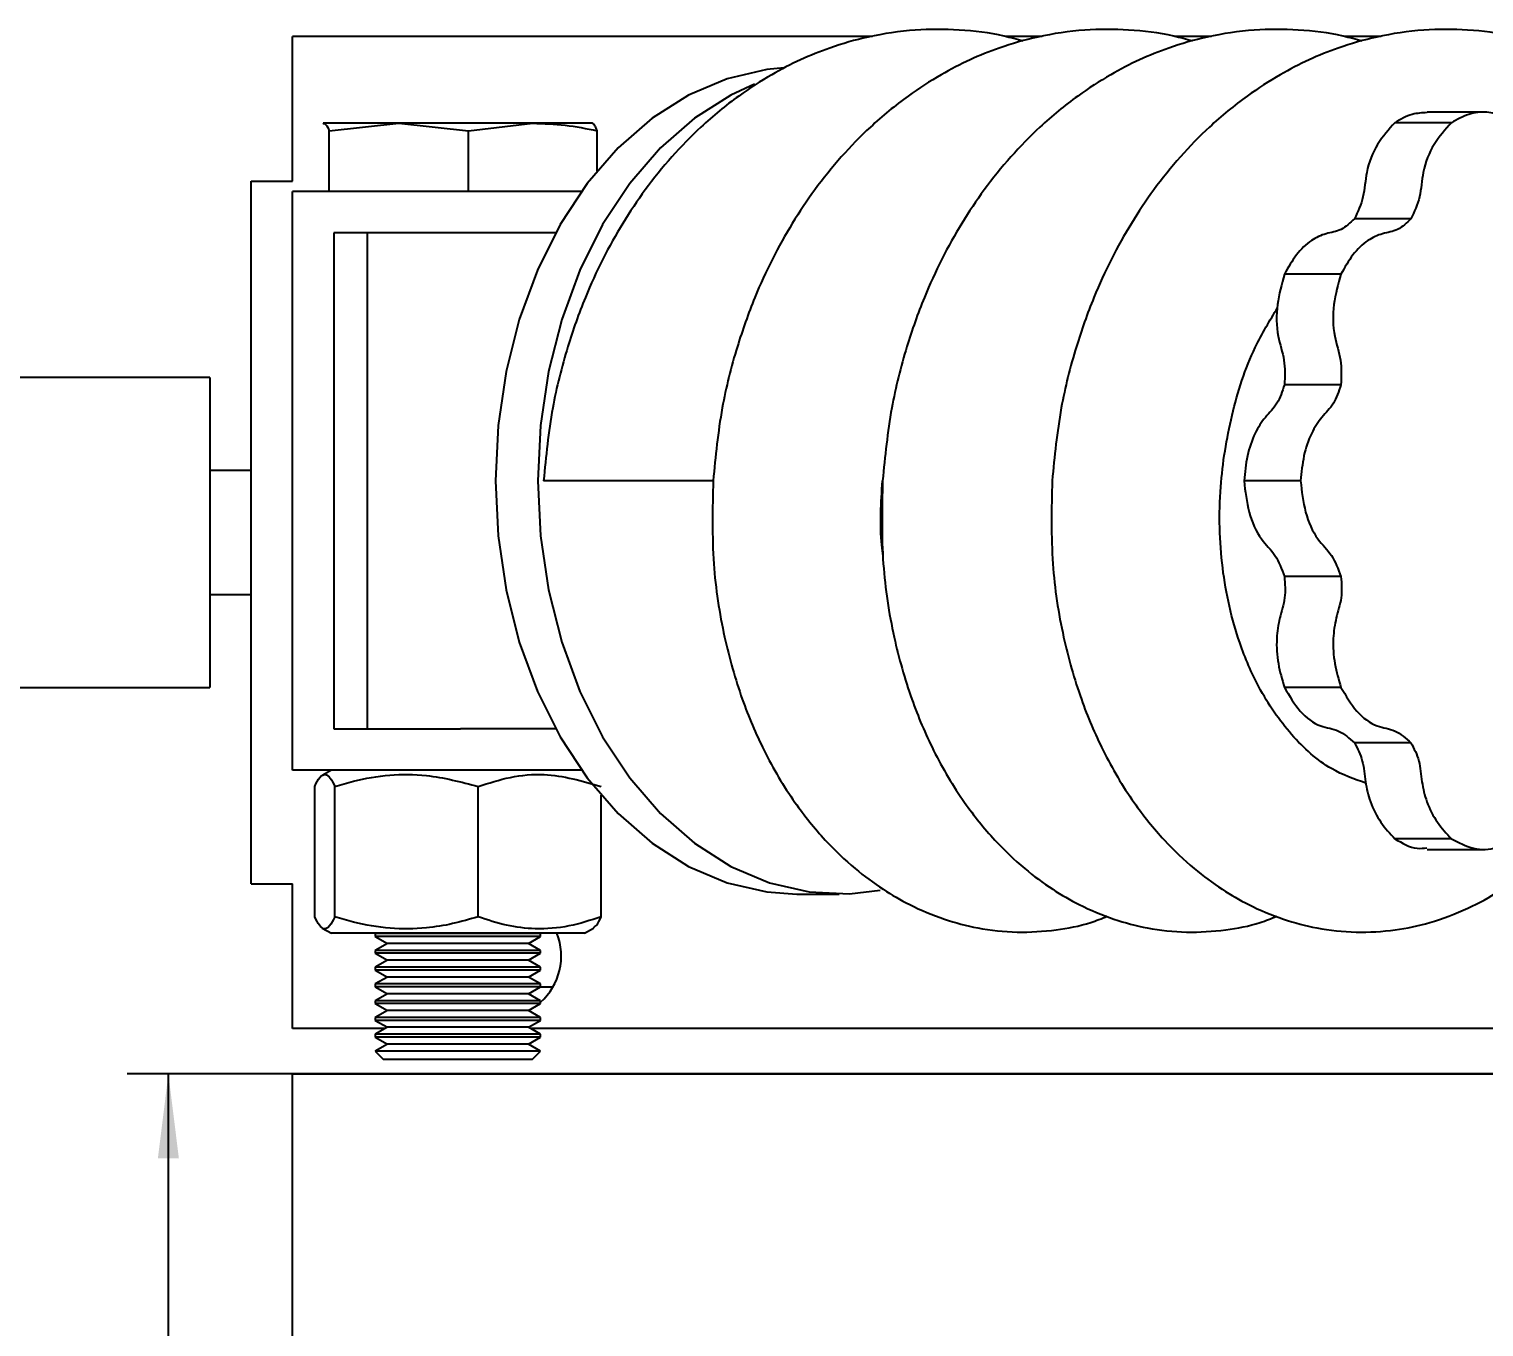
# Model space of a CAD drawing. Header units: millimetres. Extents: x 118 to 1056, y 18 to 712.
# Drawn here: x 202.7 to 273.1, y 325.8 to 388.6 of the extents above; entities that cross this region are included whole.
import ezdxf

# ---------------------------------------------------------------- set-up
doc = ezdxf.new("R2010")
doc.units = ezdxf.units.MM
doc.layers.add('10', color=7, linetype='Continuous')
doc.styles.add('SLDTEXTSTYLE5', font='TXT', dxfattribs={"width": 0.7})
doc.dimstyles.new('SLDDIMSTYLE2', dxfattribs={"dimtxt": 3.5, "dimasz": 4.08, "dimexe": 0, "dimexo": 0.0625, "dimgap": 0.875, "dimtad": 2, "dimrnd": 1e-09, "dimzin": 12, "dimdsep": 46, "dimtxsty": 'SLDTEXTSTYLE5', "dimsah": 1, "dimcen": 0.09, "dimadec": 0, "dimazin": 3, "dimtfac": 1, "dimtofl": 0, "dimtmove": 0, "dimatfit": 3, "dimfxl": 1, "dimfrac": 2, "dimtolj": 1, "dimtzin": 12, "dimarcsym": 0})

# ---------------------------------------------------------------- blocks, each defined once
blk = doc.blocks.new('_D_49')
at = {"layer": '10', "transparency": 16777216}
for p, q in [((215.446, 338.011), (207.433, 338.011)), ((209.433, 104.011), (209.433, 338.011)), ((215.446, 104.011), (207.433, 104.011))]:
    blk.add_line(p, q, dxfattribs=at)
for points in [[(209.433, 338.011), (208.925, 333.931), (209.941, 333.931)], [(209.433, 104.011), (209.941, 108.091), (208.925, 108.091)]]:
    blk.add_solid(points, dxfattribs=at)
at = {"layer": '10', "transparency": 16777216, "insert": (204.921, 218.707), "char_height": 3.5, "attachment_point": 1, "rotation": 90, "style": 'SLDTEXTSTYLE5'}
blk.add_mtext('234', dxfattribs=at)

msp = doc.modelspace()

# ---------------------------------------------------------------- linework, layer by layer
at = {"color": 7, "linetype": 'Continuous', "lineweight": 25}
for p, q in [((215.44621, 381.2188), (215.44621, 388.2188)), ((243.5137, 388.2188), (215.44621, 388.2188)), ((251.71798, 388.2188), (249.92745, 388.2188)), ((259.92225, 388.2188), (258.13173, 388.2188)), ((268.12653, 388.2188), (266.336, 388.2188)), ((273.0829, 384.55649), (270.34815, 384.55649)), ((216.94621, 384.0188), (216.93077, 384.01318)), ((216.93112, 383.97658), (216.96161, 384.0188)), ((220.59123, 384.0188), (216.96161, 384.0188)), ((217.21983, 383.65281), (220.59123, 384.0188)), ((220.59123, 384.0188), (223.96264, 383.65281)), ((227.07583, 384.0188), (220.59123, 384.0188)), ((223.96264, 383.65281), (227.07583, 384.0188)), ((229.94621, 384.0188), (227.07583, 384.0188)), ((229.96165, 384.01318), (229.94621, 384.0188)), ((271.52733, 384.03931), (268.79257, 384.03931)), ((217.21983, 380.7188), (217.21983, 383.65281)), ((223.96264, 380.7188), (223.96264, 383.65281)), ((230.18902, 381.70458), (230.18902, 383.65281)), ((213.44621, 347.2188), (213.44621, 381.2188)), ((213.44621, 381.2188), (215.44621, 381.2188)), ((229.43151, 380.7188), (215.44621, 380.7188)), ((215.44621, 352.7188), (215.44621, 380.7188)), ((269.57191, 379.39829), (266.83715, 379.39829)), ((223.56951, 378.7188), (217.44621, 378.7188)), ((217.44621, 378.7188), (217.44621, 354.7188)), ((219.06757, 354.7188), (219.06757, 378.7188)), ((228.17839, 378.7188), (223.56951, 378.7188)), ((266.18502, 376.7188), (263.45026, 376.7188)), ((211.44621, 371.7188), (198.44621, 371.7188)), ((211.44621, 371.7188), (211.44621, 356.7188)), ((266.18502, 371.35981), (263.45026, 371.35981)), ((213.44621, 367.2188), (211.44621, 367.2188)), ((264.2296, 366.7188), (261.49484, 366.7188)), ((266.18502, 362.07778), (263.45026, 362.07778)), ((211.44621, 361.2188), (213.44621, 361.2188)), ((198.44621, 356.7188), (211.44621, 356.7188)), ((266.18502, 356.7188), (263.45026, 356.7188)), ((217.44621, 354.7188), (223.56951, 354.7188)), ((228.17839, 354.7188), (223.56951, 354.7188)), ((269.57191, 354.03931), (266.83715, 354.03931)), ((229.43151, 352.7188), (215.44621, 352.7188)), ((217.32121, 352.7188), (216.87086, 352.45879)), ((216.51312, 345.61586), (216.51312, 351.92173)), ((217.48984, 345.61586), (217.48984, 351.92173)), ((224.42293, 345.61586), (224.42293, 351.92173)), ((230.3793, 345.61586), (230.3793, 351.50654)), ((271.52733, 349.39829), (268.79257, 349.39829)), ((270.34815, 348.8811), (273.0829, 348.8811)), ((213.44621, 347.2188), (215.44621, 347.2188)), ((215.44621, 340.2188), (215.44621, 347.2188)), ((239.85476, 346.7188), (241.90582, 346.7188)), ((216.878, 345.07468), (217.32121, 344.8188)), ((229.57121, 344.8188), (230.01441, 345.07468)), ((229.57121, 344.8188), (217.32121, 344.8188)), ((219.47635, 344.8188), (219.44621, 344.8014)), ((219.44621, 344.8014), (219.44621, 344.6661)), ((219.45569, 344.8014), (219.44621, 344.8014)), ((219.44621, 344.6661), (220.03207, 344.32785)), ((219.45569, 344.6661), (219.44621, 344.6661)), ((220.03207, 344.32785), (219.44621, 343.9896)), ((227.44621, 344.8014), (219.45569, 344.8014)), ((227.44621, 344.6661), (219.45569, 344.6661)), ((220.04017, 344.32785), (220.03207, 344.32785)), ((226.86034, 344.32785), (220.04017, 344.32785)), ((226.86034, 344.32785), (227.44621, 344.6661)), ((227.44621, 343.9896), (226.86034, 344.32785)), ((227.44621, 344.8014), (227.41607, 344.8188)), ((227.44621, 344.6661), (227.44621, 344.8014)), ((219.44621, 343.9896), (219.44621, 343.8543)), ((219.45569, 343.9896), (219.44621, 343.9896)), ((219.44621, 343.8543), (220.03207, 343.51605)), ((219.45569, 343.8543), (219.44621, 343.8543)), ((227.44621, 343.9896), (219.45569, 343.9896)), ((227.44621, 343.8543), (219.45569, 343.8543)), ((226.86034, 343.51605), (227.44621, 343.8543)), ((227.44621, 343.8543), (227.44621, 343.9896)), ((220.03207, 343.51605), (219.44621, 343.1778)), ((219.44621, 343.1778), (219.44621, 343.0425)), ((219.45569, 343.1778), (219.44621, 343.1778)), ((219.44621, 343.0425), (220.03207, 342.70425)), ((219.45569, 343.0425), (219.44621, 343.0425)), ((227.44621, 343.1778), (219.45569, 343.1778)), ((227.44621, 343.0425), (219.45569, 343.0425)), ((220.04017, 343.51605), (220.03207, 343.51605)), ((226.86034, 343.51605), (220.04017, 343.51605)), ((227.44621, 343.1778), (226.86034, 343.51605)), ((226.86034, 342.70425), (227.44621, 343.0425)), ((227.44621, 343.0425), (227.44621, 343.1778)), ((220.03207, 342.70425), (219.44621, 342.366)), ((219.44621, 342.366), (219.44621, 342.2307)), ((219.45569, 342.366), (219.44621, 342.366)), ((219.44621, 342.2307), (220.03207, 341.89245)), ((219.45569, 342.2307), (219.44621, 342.2307)), ((227.44621, 342.366), (219.45569, 342.366)), ((227.44621, 342.2307), (219.45569, 342.2307)), ((220.04017, 342.70425), (220.03207, 342.70425)), ((226.86034, 342.70425), (220.04017, 342.70425)), ((227.44621, 342.366), (226.86034, 342.70425)), ((226.86034, 341.89245), (227.44621, 342.2307)), ((228.04428, 342.2188), (227.4256, 342.2188)), ((227.44621, 342.2307), (227.44621, 342.366)), ((220.03207, 341.89245), (219.44621, 341.5542)), ((219.44621, 341.5542), (219.44621, 341.4189)), ((219.45569, 341.5542), (219.44621, 341.5542)), ((227.44621, 341.5542), (219.45569, 341.5542)), ((220.04017, 341.89245), (220.03207, 341.89245)), ((226.86034, 341.89245), (220.04017, 341.89245)), ((227.44621, 341.5542), (226.86034, 341.89245)), ((227.44621, 341.4189), (227.44621, 341.5542)), ((219.44621, 341.4189), (220.03207, 341.08065)), ((219.45569, 341.4189), (219.44621, 341.4189)), ((220.03207, 341.08065), (219.44621, 340.7424)), ((227.44621, 341.4189), (219.45569, 341.4189)), ((220.04017, 341.08065), (220.03207, 341.08065)), ((226.86034, 341.08065), (220.04017, 341.08065)), ((226.86034, 341.08065), (227.44621, 341.4189)), ((227.44621, 340.7424), (226.86034, 341.08065)), ((226.86721, 341.07668), (227.13438, 341.23887)), ((219.94538, 340.2188), (215.44621, 340.2188)), ((219.44621, 340.7424), (219.44621, 340.6071)), ((219.45569, 340.7424), (219.44621, 340.7424)), ((219.44621, 340.6071), (220.03207, 340.26885)), ((219.45569, 340.6071), (219.44621, 340.6071)), ((220.03207, 340.26885), (219.44621, 339.9306)), ((227.44621, 340.7424), (219.45569, 340.7424)), ((227.44621, 340.6071), (219.45569, 340.6071)), ((220.04017, 340.26885), (220.03207, 340.26885)), ((226.86034, 340.26885), (220.04017, 340.26885)), ((226.86034, 340.26885), (227.44621, 340.6071)), ((227.44621, 339.9306), (226.86034, 340.26885)), ((287.94621, 340.2188), (226.94703, 340.2188)), ((227.44621, 340.6071), (227.44621, 340.7424)), ((219.44621, 339.9306), (219.44621, 339.7953)), ((219.45569, 339.9306), (219.44621, 339.9306)), ((219.44621, 339.7953), (220.03207, 339.45705)), ((219.45569, 339.7953), (219.44621, 339.7953)), ((220.03207, 339.45705), (219.44621, 339.1188)), ((227.44621, 339.9306), (219.45569, 339.9306)), ((227.44621, 339.7953), (219.45569, 339.7953)), ((220.04017, 339.45705), (220.03207, 339.45705)), ((226.86034, 339.45705), (220.04017, 339.45705)), ((226.86034, 339.45705), (227.44621, 339.7953)), ((227.44621, 339.1188), (226.86034, 339.45705)), ((227.44621, 339.7953), (227.44621, 339.9306)), ((219.44621, 339.1188), (219.84621, 338.7188)), ((219.45569, 339.1188), (219.44621, 339.1188)), ((227.44621, 339.1188), (219.45569, 339.1188)), ((219.85474, 338.7188), (219.84621, 338.7188)), ((227.04621, 338.7188), (219.85474, 338.7188)), ((227.04621, 338.7188), (227.44621, 339.1188)), ((215.44621, 338.01207), (215.44621, 338.01084)), ((228.44621, 338.01207), (215.44621, 338.01207)), ((215.44621, 338.01084), (215.44621, 338.01074)), ((215.44621, 338.01084), (433.44621, 338.01084)), ((215.44621, 108.01074), (215.44621, 338.01074)), ((215.44621, 338.01074), (433.44621, 338.01074)), ((217.44621, 338.01198), (226.44621, 338.01198)), ((217.44621, 338.01084), (217.44621, 338.01198)), ((226.44621, 338.01198), (226.44621, 338.01175)), ((226.44621, 338.01175), (228.44621, 338.01175)), ((226.44621, 338.01175), (226.44621, 338.01091)), ((226.44621, 338.01091), (226.44621, 338.01084)), ((228.44621, 338.01091), (226.44621, 338.01091)), ((228.44621, 338.01175), (228.44621, 338.01207)), ((228.44621, 338.01175), (228.44621, 338.01091)), ((312.44621, 338.01133), (228.44621, 338.01133)), ((228.44621, 338.01084), (228.44621, 338.01091))]:
    msp.add_line(p, q, dxfattribs=at)
at = {"color": 7, "linetype": 'Continuous', "lineweight": 25, "flags": 128}
for points in [[(239.23195, 386.70058), (238.39381, 386.61835), (236.47123, 386.17397), (234.60903, 385.38241), (232.84044, 384.2578), (231.19702, 382.8202), (229.7081, 381.09527), (228.40025, 379.1138), (227.2968, 376.91113), (226.41745, 374.52658), (225.77788, 372.00271), (225.38952, 369.38454), (225.2593, 366.7188)], [(237.80382, 385.91268), (236.6601, 385.38241), (234.89151, 384.2578), (233.24809, 382.8202), (231.75917, 381.09527), (230.45132, 379.1138), (229.34787, 376.91113), (228.46852, 374.52658), (227.82895, 372.00271), (227.44059, 369.38454), (227.31036, 366.7188)], [(225.2593, 366.7188), (225.38952, 364.05306), (225.77788, 361.43489), (226.41745, 358.91101), (227.2968, 356.52646), (228.40025, 354.3238), (229.7081, 352.34232), (231.19702, 350.6174), (232.84044, 349.1798), (234.60903, 348.05519), (236.47123, 347.26362), (238.39381, 346.81924), (239.85476, 346.7188)], [(227.31036, 366.7188), (227.44059, 364.05306), (227.82895, 361.43489), (228.46852, 358.91101), (229.34787, 356.52646), (230.45132, 354.3238), (231.75917, 352.34232), (233.24809, 350.6174), (234.89151, 349.1798), (236.6601, 348.05519), (238.5223, 347.26362), (240.44488, 346.81924), (242.39353, 346.72997), (243.88017, 346.90263)], [(235.79285, 366.7183), (235.78783, 366.71829), (235.53448, 366.71826), (234.92099, 366.71822), (234.00488, 366.71818), (232.87201, 366.71814), (231.62861, 366.7181), (230.39123, 366.71808), (229.27587, 366.71806), (228.3871, 366.71806), (227.80823, 366.71807), (227.59353, 366.7181), (227.59292, 366.7181)]]:
    msp.add_lwpolyline(points, dxfattribs=at)
at = {"color": 7, "linetype": 'Continuous', "lineweight": 25}
msp.add_arc((225.44621, 343.7188), 3, 311.8103149, 21.5101883, dxfattribs=at)
for points, knots in [([(250.80044, 387.98616), (250.49598, 388.07244), (249.48207, 388.35976), (247.72904, 388.56879), (245.52127, 388.57152), (243.41857, 388.26122), (241.56715, 387.73202), (240.00873, 387.10146), (238.53042, 386.33877), (236.90156, 385.28573), (234.77011, 383.53617), (232.47716, 380.94369), (230.71091, 378.05182), (229.52582, 375.46215), (228.6774, 373.06383), (227.92448, 370.09261), (227.70871, 367.89658), (227.59292, 366.7181)], [0, 0, 0, 0, 0.02791463, 0.09296148, 0.15576772, 0.22382858, 0.28051628, 0.32500667, 0.37054977, 0.42520212, 0.4922472, 0.60407918, 0.70918991, 0.76300197, 0.82899086, 0.90822984, 1, 1, 1, 1]), ([(259.00471, 387.98616), (258.70025, 388.07244), (257.68634, 388.35976), (255.93332, 388.56879), (253.72555, 388.57152), (251.62285, 388.26122), (249.77142, 387.73202), (248.21301, 387.10146), (246.73469, 386.33877), (245.10583, 385.28573), (242.97439, 383.53617), (240.68143, 380.94369), (238.91518, 378.05182), (237.73009, 375.46215), (236.88167, 373.06383), (236.12875, 370.09261), (235.91299, 367.89658), (235.7972, 366.7181)], [0, 0, 0, 0, 0.027914626, 0.092961475, 0.15576772, 0.223828584, 0.280516282, 0.325006675, 0.370549772, 0.425202123, 0.4922472, 0.604079176, 0.709189912, 0.763001971, 0.828990865, 0.908229841, 1, 1, 1, 1]), ([(267.20898, 387.98616), (266.90452, 388.07244), (265.89061, 388.35976), (264.13759, 388.56879), (261.92982, 388.57152), (259.82712, 388.26122), (257.9757, 387.73202), (256.41728, 387.10146), (254.93896, 386.33877), (253.31011, 385.28573), (251.17866, 383.53617), (248.88571, 380.94369), (247.11945, 378.05182), (245.93437, 375.46215), (245.08595, 373.06383), (244.33303, 370.09261), (244.11726, 367.89658), (244.00147, 366.7181)], [0, 0, 0, 0, 0.02791463, 0.09296148, 0.15576772, 0.22382858, 0.28051628, 0.32500667, 0.37054977, 0.42520212, 0.4922472, 0.60407918, 0.70918991, 0.76300197, 0.82899086, 0.90822984, 1, 1, 1, 1]), ([(278.60579, 386.7188), (278.45417, 386.81545), (277.69869, 387.29702), (276.30345, 387.76018), (274.35841, 388.30759), (272.34293, 388.57451), (270.13379, 388.56986), (268.03147, 388.2616), (266.17996, 387.73195), (264.62156, 387.10148), (263.14324, 386.33876), (261.51438, 385.28574), (259.38293, 383.53617), (257.08998, 380.94369), (255.32373, 378.05182), (254.13864, 375.46215), (253.29022, 373.06383), (252.5373, 370.09261), (252.32153, 367.89658), (252.20574, 366.7181)], [0, 0, 0, 0, 0.0140612, 0.0700639, 0.11699393, 0.17608006, 0.23313091, 0.29495486, 0.34644785, 0.38686126, 0.42823091, 0.47787507, 0.53877631, 0.6403603, 0.73583897, 0.78471984, 0.84466168, 0.91663941, 1, 1, 1, 1]), ([(270.34984, 384.52996), (270.10758, 384.51935), (269.56644, 384.49568), (269.06792, 384.20169), (268.79257, 384.03931)], [0, 0, 0, 0, 0.44767074, 1, 1, 1, 1]), ([(275.43817, 384.03931), (275.1853, 384.00642), (274.68018, 383.94073), (273.98915, 384.38903), (273.20745, 384.6088), (272.35279, 384.5021), (271.80267, 384.19367), (271.52733, 384.03931)], [0, 0, 0, 0, 0.18613992, 0.37183161, 0.55747541, 0.77850994, 1, 1, 1, 1]), ([(216.96161, 384.0188), (217.02632, 383.97859), (217.11295, 383.92476), (217.19824, 383.70773), (217.21983, 383.65281)], [0, 0, 0, 0, 0.74693332, 1, 1, 1, 1]), ([(227.07583, 384.0188), (227.59584, 384.00073), (228.64048, 383.96445), (229.67132, 383.75699), (230.18902, 383.65281)], [0, 0, 0, 0, 0.49778063, 1, 1, 1, 1]), ([(230.18902, 383.65281), (230.17824, 383.68058), (230.15667, 383.73615), (230.10313, 383.85496), (230.03817, 383.97265), (229.98376, 383.99301), (229.96162, 384.00129)], [0, 0, 0, 0, 0.14348983, 0.28702608, 0.70982049, 1, 1, 1, 1]), ([(268.79257, 384.03931), (268.49703, 383.71442), (267.90896, 383.06795), (267.37878, 381.76984), (267.32337, 380.42437), (266.99887, 379.73958), (266.83715, 379.39829)], [0, 0, 0, 0, 0.28228046, 0.561684, 0.78154759, 1, 1, 1, 1]), ([(271.52733, 384.03931), (271.23179, 383.71442), (270.64371, 383.06795), (270.11354, 381.76984), (270.05812, 380.42437), (269.73363, 379.73958), (269.57191, 379.39829)], [0, 0, 0, 0, 0.28228046, 0.561684, 0.78154759, 1, 1, 1, 1]), ([(266.83715, 379.39829), (266.63016, 379.19656), (266.21668, 378.79359), (265.45465, 378.70837), (264.69749, 378.36312), (263.99627, 377.68515), (263.63239, 377.04114), (263.45026, 376.7188)], [0, 0, 0, 0, 0.18613992, 0.37183161, 0.55747541, 0.77850994, 1, 1, 1, 1]), ([(269.57191, 379.39829), (269.36492, 379.19656), (268.95144, 378.79359), (268.18941, 378.70837), (267.43224, 378.36312), (266.73103, 377.68515), (266.36715, 377.04114), (266.18502, 376.7188)], [0, 0, 0, 0, 0.18613992, 0.37183161, 0.55747541, 0.77850994, 1, 1, 1, 1]), ([(263.45026, 376.7188), (263.31286, 376.23495), (263.03946, 375.27218), (263.05398, 373.78473), (263.49694, 372.58155), (263.46579, 371.76618), (263.45026, 371.35981)], [0, 0, 0, 0, 0.28228046, 0.561684, 0.78154759, 1, 1, 1, 1]), ([(266.18502, 376.7188), (266.04762, 376.23495), (265.77422, 375.27218), (265.78874, 373.78473), (266.23169, 372.58155), (266.20054, 371.76618), (266.18502, 371.35981)], [0, 0, 0, 0, 0.28228046, 0.561684, 0.78154759, 1, 1, 1, 1]), ([(267.38699, 352.08623), (266.82444, 352.28272), (265.53461, 352.73327), (263.74514, 354.34347), (262.25742, 356.47765), (261.0846, 359.19612), (260.3351, 362.45862), (260.23945, 366.26177), (260.83065, 369.90023), (261.77595, 372.8806), (262.73498, 374.46431), (263.11358, 375.08953)], [0, 0, 0, 0, 0.09136832, 0.20949355, 0.32746584, 0.41799069, 0.55229205, 0.68695073, 0.80504881, 0.9230377, 1, 1, 1, 1]), ([(263.45026, 371.35981), (263.34461, 371.04329), (263.13356, 370.41102), (262.50472, 369.81511), (261.97498, 368.99736), (261.61509, 367.92978), (261.53495, 367.12273), (261.49484, 366.7188)], [0, 0, 0, 0, 0.186139916, 0.371831606, 0.557475407, 0.77850994, 1, 1, 1, 1]), ([(266.18502, 371.35981), (266.07937, 371.04329), (265.86832, 370.41102), (265.23948, 369.81511), (264.70973, 368.99736), (264.34985, 367.92978), (264.26971, 367.12273), (264.2296, 366.7188)], [0, 0, 0, 0, 0.18613992, 0.37183161, 0.55747541, 0.77850994, 1, 1, 1, 1]), ([(235.7972, 366.7181), (235.76764, 365.37079), (235.71121, 362.79819), (236.26528, 359.2392), (237.12093, 356.21887), (238.26214, 353.52841), (239.61851, 351.24544), (241.13724, 349.3598), (242.58373, 347.98041), (243.9592, 346.95933), (245.40402, 346.12403), (246.93834, 345.47905), (248.68081, 345.02302), (250.50382, 344.82551), (252.34229, 344.94357), (253.80733, 345.21552), (254.6055, 345.53531), (254.87036, 345.64143)], [0, 0, 0, 0, 0.10462314, 0.19976987, 0.28508889, 0.36112206, 0.44681407, 0.51740505, 0.57944501, 0.63298377, 0.68019846, 0.73887143, 0.79288312, 0.85511832, 0.91692489, 0.97243392, 1, 1, 1, 1]), ([(244.03172, 363.06671), (244.00652, 363.24413), (243.84051, 364.41285), (243.92522, 365.66026), (243.99706, 366.7183)], [0, 0, 0, 0, 0.15180682, 1, 1, 1, 1]), ([(244.00147, 366.7181), (243.97191, 365.37079), (243.91548, 362.79819), (244.46955, 359.2392), (245.3252, 356.21887), (246.46642, 353.52841), (247.82279, 351.24544), (249.34151, 349.3598), (250.788, 347.98041), (252.16347, 346.95933), (253.60829, 346.12403), (255.14261, 345.47905), (256.88508, 345.02302), (258.70809, 344.82551), (260.54656, 344.94357), (262.01161, 345.21552), (262.80978, 345.53531), (263.07463, 345.64143)], [0, 0, 0, 0, 0.10462314, 0.19976987, 0.28508889, 0.36112206, 0.44681407, 0.51740505, 0.57944501, 0.63298377, 0.68019846, 0.73887143, 0.79288312, 0.85511832, 0.91692489, 0.97243392, 1, 1, 1, 1]), ([(252.20574, 366.7181), (252.17619, 365.37079), (252.11975, 362.79819), (252.67383, 359.2392), (253.52948, 356.21887), (254.67069, 353.52841), (256.02706, 351.24544), (257.54579, 349.3598), (258.99228, 347.9804), (260.36775, 346.95934), (261.81258, 346.12399), (263.34684, 345.47922), (265.08953, 345.0224), (266.91162, 344.82823), (268.75348, 344.93397), (270.57144, 345.317), (272.26512, 345.9684), (273.6222, 346.67655), (274.31184, 347.21025), (274.53185, 347.38051)], [0, 0, 0, 0, 0.093535293, 0.178598485, 0.254875488, 0.322850751, 0.399461217, 0.462571038, 0.518036079, 0.565900859, 0.608111789, 0.660566661, 0.708854256, 0.76449384, 0.819750213, 0.86937646, 0.926277562, 0.976480217, 1, 1, 1, 1]), ([(261.49484, 366.7188), (261.5524, 366.20563), (261.66693, 365.18453), (262.22225, 363.90631), (263.04489, 363.16782), (263.31543, 362.44035), (263.45026, 362.07778)], [0, 0, 0, 0, 0.28228046, 0.561684, 0.78154759, 1, 1, 1, 1]), ([(264.2296, 366.7188), (264.28716, 366.20563), (264.40169, 365.18453), (264.95701, 363.90631), (265.77965, 363.16782), (266.05018, 362.44035), (266.18502, 362.07778)], [0, 0, 0, 0, 0.28228046, 0.561684, 0.78154759, 1, 1, 1, 1]), ([(263.45026, 362.07778), (263.47426, 361.73128), (263.5222, 361.03912), (263.19504, 360.0922), (263.03466, 359.02105), (263.11253, 357.84992), (263.33761, 357.0961), (263.45026, 356.7188)], [0, 0, 0, 0, 0.18613992, 0.37183161, 0.55747541, 0.77850994, 1, 1, 1, 1]), ([(266.18502, 362.07778), (266.20902, 361.73128), (266.25695, 361.03912), (265.9298, 360.0922), (265.76941, 359.02105), (265.84729, 357.84992), (266.07236, 357.0961), (266.18502, 356.7188)], [0, 0, 0, 0, 0.18613992, 0.37183161, 0.55747541, 0.77850994, 1, 1, 1, 1]), ([(263.45026, 356.7188), (263.68735, 356.31382), (264.15913, 355.50799), (265.10646, 354.78149), (266.08835, 354.70556), (266.58808, 354.26091), (266.83715, 354.03931)], [0, 0, 0, 0, 0.28228046, 0.561684, 0.78154759, 1, 1, 1, 1]), ([(266.18502, 356.7188), (266.42211, 356.31382), (266.89388, 355.50799), (267.84121, 354.78149), (268.8231, 354.70556), (269.32284, 354.26091), (269.57191, 354.03931)], [0, 0, 0, 0, 0.28228046, 0.561684, 0.78154759, 1, 1, 1, 1]), ([(266.83715, 354.03931), (266.98436, 353.75567), (267.27844, 353.18908), (267.34064, 352.14488), (267.59259, 351.10735), (268.08735, 350.14648), (268.55734, 349.64786), (268.79257, 349.39829)], [0, 0, 0, 0, 0.18613992, 0.37183161, 0.55747541, 0.77850994, 1, 1, 1, 1]), ([(269.57191, 354.03931), (269.71912, 353.75567), (270.0132, 353.18908), (270.07539, 352.14488), (270.32734, 351.10735), (270.82211, 350.14648), (271.29209, 349.64786), (271.52733, 349.39829)], [0, 0, 0, 0, 0.18613992, 0.37183161, 0.55747541, 0.77850994, 1, 1, 1, 1]), ([(216.51312, 351.92173), (216.59789, 352.08942), (216.76927, 352.42841), (217.0232, 352.55244), (217.26594, 352.37041), (217.41475, 352.0722), (217.48984, 351.92173)], [0, 0, 0, 0, 0.26460227, 0.5349422, 0.76534026, 1, 1, 1, 1]), ([(217.48984, 351.92173), (217.78788, 352.0095), (219.2234, 352.43223), (221.61381, 352.66787), (223.59336, 352.14208), (224.42293, 351.92173)], [0, 0, 0, 0, 0.13210172, 0.63628599, 1, 1, 1, 1]), ([(224.42293, 351.92173), (224.93959, 352.08812), (225.98411, 352.4245), (228.01129, 352.61117), (229.46237, 352.1887), (230.3793, 351.92173)], [0, 0, 0, 0, 0.26486233, 0.53546796, 1, 1, 1, 1]), ([(268.79257, 349.39829), (269.14612, 349.18166), (269.64815, 348.87406), (270.18694, 348.936), (270.34629, 348.95432)], [0, 0, 0, 0, 0.70424368, 1, 1, 1, 1]), ([(271.52733, 349.39829), (271.88043, 349.21001), (272.58303, 348.83538), (273.66853, 348.85527), (274.54658, 349.46225), (275.14161, 349.41956), (275.43817, 349.39829)], [0, 0, 0, 0, 0.28228046, 0.561684, 0.78154759, 1, 1, 1, 1]), ([(217.48984, 345.61586), (217.40507, 345.44818), (217.23369, 345.10918), (216.97976, 344.98516), (216.73702, 345.16719), (216.58821, 345.46539), (216.51312, 345.61586)], [0, 0, 0, 0, 0.26460227, 0.5349422, 0.76534026, 1, 1, 1, 1]), ([(224.42293, 345.61586), (224.01276, 345.49743), (223.18899, 345.25958), (221.76498, 345.03121), (220.14641, 345.01577), (218.66517, 345.26977), (217.78815, 345.52802), (217.48984, 345.61586)], [0, 0, 0, 0, 0.180936658, 0.363381698, 0.612418148, 0.868168619, 1, 1, 1, 1]), ([(230.3793, 345.61586), (229.86233, 345.44818), (228.81719, 345.10918), (227.26867, 344.98516), (225.78837, 345.16719), (224.88085, 345.46539), (224.42293, 345.61586)], [0, 0, 0, 0, 0.26460227, 0.5349422, 0.76534026, 1, 1, 1, 1]), ([(230.00189, 345.09638), (230.05241, 345.12478), (230.18039, 345.19671), (230.30431, 345.45783), (230.3793, 345.61586)], [0, 0, 0, 0, 0.394812652, 1, 1, 1, 1])]:
    msp.add_open_spline(points, degree=3, knots=knots, dxfattribs=at)

# ---------------------------------------------------------------- dimensions: what is measured, and where the dimension line sits
at = {"layer": '10'}
dim = msp.add_linear_dim(base=(207.26712, 338.01133), p1=(215.44621, 104.01133), p2=(215.44621, 338.01133), angle=90, dimstyle='SLDDIMSTYLE2', dxfattribs=at)
dim.commit()
dim.dimension.update_dxf_attribs({"geometry": '_D_49', "text_midpoint": (207.26712, 221.01133), "dimtype": 160})

doc.saveas('drawing.dxf')
